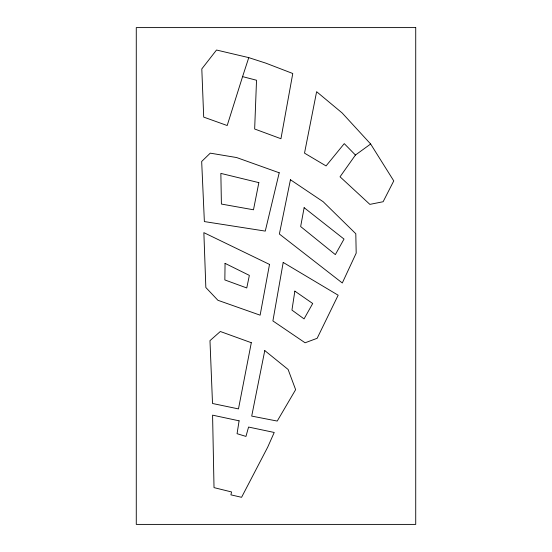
<?xml version="1.0" encoding="UTF-8"?>
<svg xmlns="http://www.w3.org/2000/svg" width="552" height="552" viewBox="0 0 552 552"><rect width="100%" height="100%" fill="white"/><g stroke="black" fill="none" stroke-linecap="round" stroke-linejoin="round"><path stroke-width="0.83" d="M242.583 76.618L227.189 125.532L203.702 117.107L201.804 68.91L216.515 50.025L248.766 57.629L265.857 63.156L292.774 73.506L280.947 138.725L254.658 129.002L256.521 80.247L242.583 76.618L248.766 57.629M355.44 155.036L340.039 176.792L369.881 204.378L383.122 201.728L393.762 180.897L370.647 144.01L342.137 112.953L316.62 91.694L304.518 153.139L326.059 165.924L344.262 143.637L355.44 155.036L370.647 144.01M225.057 263.359L224.85 279.94L246.758 287.958L249.359 275.393L225.057 263.359M294.851 291.125L291.946 310.093L304.062 318.89L312.708 303.503L294.851 291.125M239.099 420.824L237.07 433.693L245.957 436.418L248.572 427.055L274.227 432.464L267.679 447.189L241.576 497.304L230.922 494.854L231.55 491.956L214.017 487.623L212.582 415.152L239.099 420.824M283.197 262.442L272.902 320.926L305.09 342.785L317.158 338.293L338.162 295.21L283.197 262.442M269.507 264.429L260.123 315.178L217.902 300.281L205.841 287.509L203.86 232.64L269.507 264.429M304.131 207.676L300.654 226.548L335.333 254.603L344.02 239.071L304.131 207.676M251.312 342.716L238.471 408.908L212.513 403.491L209.974 340.646L220.324 331.497L251.312 342.716M258.853 182.636L253.485 209.781L221.4 204.061L220.855 173.397L258.853 182.636M264.774 350.575L251.712 416.098L277.228 421.066L295.63 389.671L288.103 369.461L264.774 350.575M290.442 179.745L279.374 234.02L342.295 282.983L356.192 253.147L355.805 233.737L323.182 201.735L290.442 179.745M279.215 172.783L265.264 231.102L204.371 221.58L201.673 161.481L210.271 153.152L236.629 157.548L279.215 172.783M415.725 27.6L136.275 27.6L136.275 524.4L415.725 524.4L415.725 27.6"/></g></svg>
